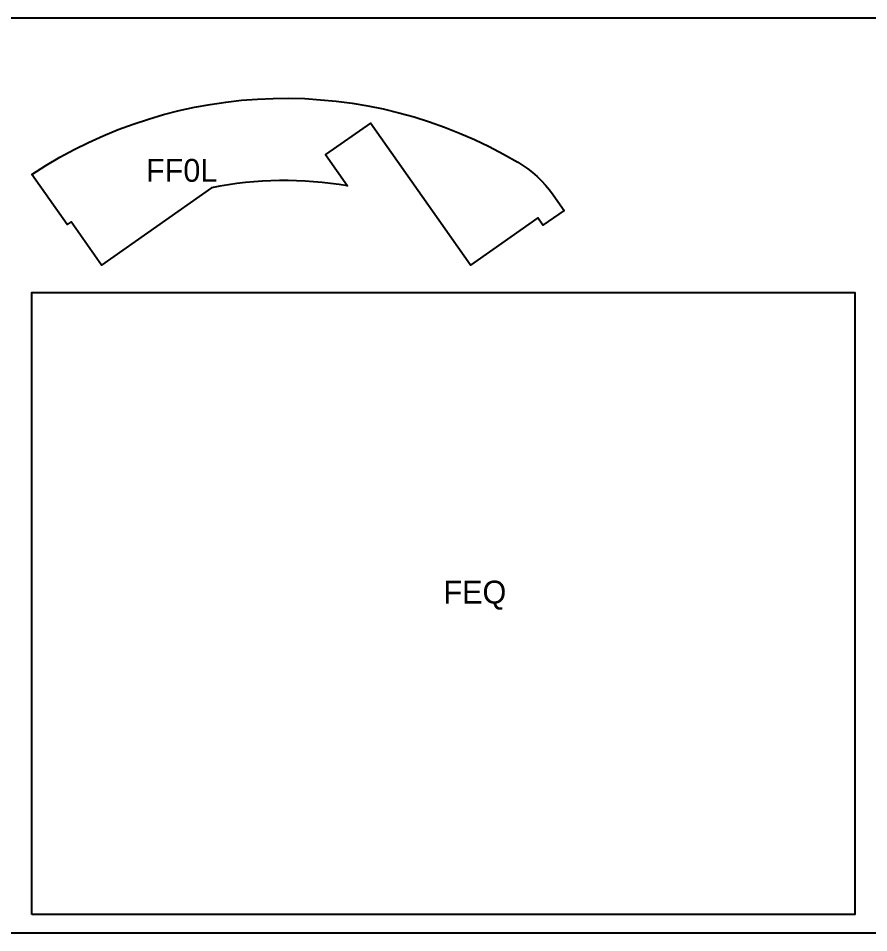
# Model space of a CAD drawing. Header units: millimetres. Extents: x 0 to 1000, y 0 to 100.
# Drawn here: x 99.1 to 192.1, y 0 to 100 of the extents above; entities that cross this region are included whole.
import ezdxf

# ---------------------------------------------------------------- set-up
doc = ezdxf.new("R2010")
doc.units = ezdxf.units.MM
for name, color, linetype in [('CUT', 7, 'Continuous'), ('MARK', 3, 'Continuous'), ('STOCK_REFERENCE_DO_NOT_CUT', 8, 'Continuous')]:
    doc.layers.add(name, color=color, linetype=linetype)

msp = doc.modelspace()

# ---------------------------------------------------------------- linework, layer by layer
at = {"layer": 'CUT'}
for points in [[(151.04, 74.73), (148.59, 73), (145.13, 77.91), (137.66, 88.54), (132.75, 85.09), (135.15, 81.67), (134.22, 81.82), (133.3, 81.94), (132.37, 82.05), (131.44, 82.13), (130.5, 82.19), (129.57, 82.23), (128.64, 82.25), (127.7, 82.25), (126.77, 82.23), (125.84, 82.18), (124.91, 82.12), (123.98, 82.03), (123.05, 81.92), (122.12, 81.79), (121.2, 81.64), (120.28, 81.47), (108.24, 73), (104.91, 77.73), (104.5, 77.44), (100.64, 82.93), (102.16, 83.89), (103.69, 84.8), (105.26, 85.64), (106.84, 86.43), (108.44, 87.16), (110.07, 87.83), (111.71, 88.43), (113.37, 88.98), (115.04, 89.47), (116.73, 89.9), (118.42, 90.28), (120.13, 90.59), (121.84, 90.84), (123.56, 91.03), (125.29, 91.16), (127.01, 91.24), (128.74, 91.25), (130.47, 91.21), (132.2, 91.1), (133.92, 90.93), (135.64, 90.71), (137.36, 90.42), (139.06, 90.08), (140.76, 89.67), (142.44, 89.21), (144.11, 88.68), (145.77, 88.1), (147.41, 87.45), (149.03, 86.74), (150.63, 85.98), (152.21, 85.15), (153.77, 84.27), (154.33, 83.91), (154.87, 83.53), (155.39, 83.12), (155.88, 82.69), (156.36, 82.23), (156.8, 81.74), (157.23, 81.24), (157.62, 80.7), (158.83, 78.98), (156.52, 77.36), (155.95, 78.18)], [(100.64, 2), (100.64, 70), (190.64, 70), (190.64, 2)]]:
    msp.add_lwpolyline(points, close=True, dxfattribs=at)
at = {"layer": 'STOCK_REFERENCE_DO_NOT_CUT'}
msp.add_lwpolyline([(0, 0), (1000, 0), (1000, 100), (0, 100)], close=True, dxfattribs=at)

# ---------------------------------------------------------------- texts
at = {"layer": 'MARK'}
for s, p in [('FF0L', (113.11, 82.12)), ('FEQ', (145.64, 36))]:
    msp.add_text(s, height=2.5, dxfattribs=at).set_placement(p)

doc.saveas('drawing.dxf')
